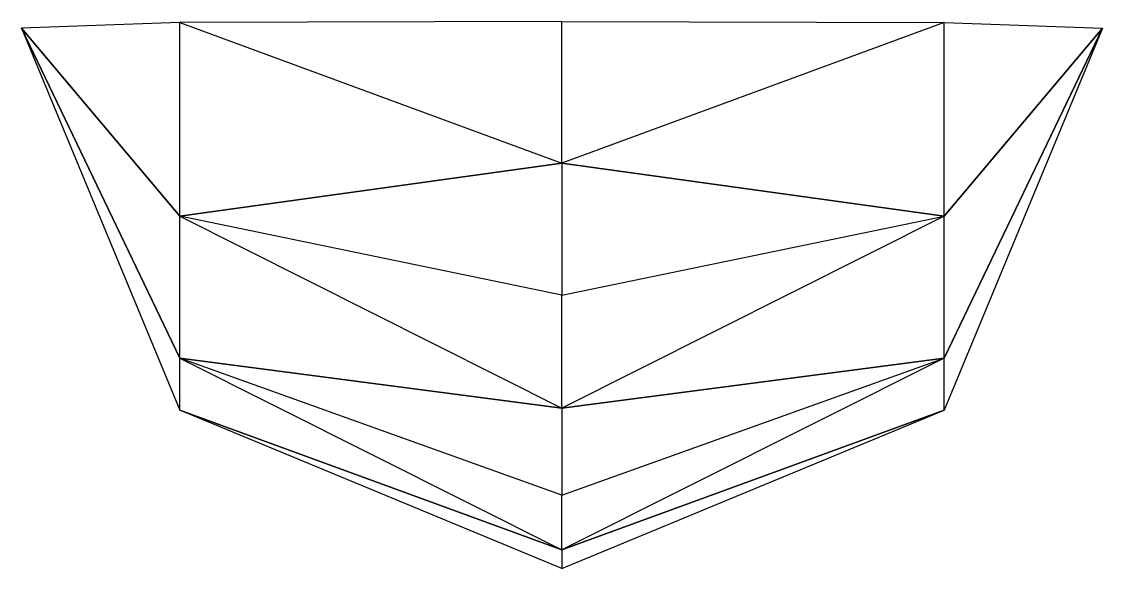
# Model space of a CAD drawing. Header units: metres. Extents: x -1.03 to 1.89, y -1.53 to -0.05.
import ezdxf

# ---------------------------------------------------------------- set-up
doc = ezdxf.new("R2010")
doc.units = ezdxf.units.M

msp = doc.modelspace()

# ---------------------------------------------------------------- linework, layer by layer
for points in [[(-1.0335, -0.0677, 0.9043), (-0.6046, -0.5774, -0.006), (-0.6046, -0.0519, -0.1468)], [(0.4306, -0.0496, -0.5779), (-0.6046, -0.0519, -0.1468), (0.4306, -0.4332, -0.5274)], [(-0.6046, -0.5774, -0.006), (-0.6046, -0.0519, -0.1468), (0.4306, -0.4332, -0.5274)], [(0.4306, -0.0496, -0.5779), (1.4659, -0.0519, -0.1468), (0.4306, -0.4332, -0.5274)], [(1.4659, -0.5774, -0.006), (1.4659, -0.0519, -0.1468), (0.4306, -0.4332, -0.5274)], [(1.8947, -0.0677, 0.9043), (1.4659, -0.5774, -0.006), (1.4659, -0.0519, -0.1468)], [(-1.0335, -0.0677, 0.9043), (-0.6046, -1.1029, 0.9043), (-0.6046, -0.9621, 0.3787)], [(-1.0335, -0.0677, 0.9043), (-0.6046, -0.9621, 0.3787), (-0.6046, -0.5774, -0.006)], [(1.8947, -0.0677, 0.9043), (1.4659, -1.1029, 0.9043), (1.4659, -0.9621, 0.3787)], [(1.8947, -0.0677, 0.9043), (1.4659, -0.9621, 0.3787), (1.4659, -0.5774, -0.006)], [(0.4306, -0.7907, -0.3793), (-0.6046, -0.5774, -0.006), (0.4306, -0.4332, -0.5274)], [(0.4306, -0.7907, -0.3793), (1.4659, -0.5774, -0.006), (0.4306, -0.4332, -0.5274)], [(0.4306, -0.7907, -0.3793), (-0.6046, -0.5774, -0.006), (0.4306, -1.0976, -0.1438)], [(-0.6046, -0.9621, 0.3787), (-0.6046, -0.5774, -0.006), (0.4306, -1.0976, -0.1438)], [(0.4306, -0.7907, -0.3793), (1.4659, -0.5774, -0.006), (0.4306, -1.0976, -0.1438)], [(1.4659, -0.9621, 0.3787), (1.4659, -0.5774, -0.006), (0.4306, -1.0976, -0.1438)], [(0.4306, -1.3332, 0.1632), (-0.6046, -0.9621, 0.3787), (0.4306, -1.4812, 0.5207)], [(-0.6046, -1.1029, 0.9043), (-0.6046, -0.9621, 0.3787), (0.4306, -1.4812, 0.5207)], [(0.4306, -1.3332, 0.1632), (-0.6046, -0.9621, 0.3787), (0.4306, -1.0976, -0.1438)], [(0.4306, -1.3332, 0.1632), (1.4659, -0.9621, 0.3787), (0.4306, -1.4812, 0.5207)], [(1.4659, -1.1029, 0.9043), (1.4659, -0.9621, 0.3787), (0.4306, -1.4812, 0.5207)], [(0.4306, -1.3332, 0.1632), (1.4659, -0.9621, 0.3787), (0.4306, -1.0976, -0.1438)], [(0.4306, -1.5317, 0.9043), (-0.6046, -1.1029, 0.9043), (0.4306, -1.4812, 0.5207)], [(0.4306, -1.5317, 0.9043), (1.4659, -1.1029, 0.9043), (0.4306, -1.4812, 0.5207)]]:
    msp.add_3dface(points)

doc.saveas('drawing.dxf')
